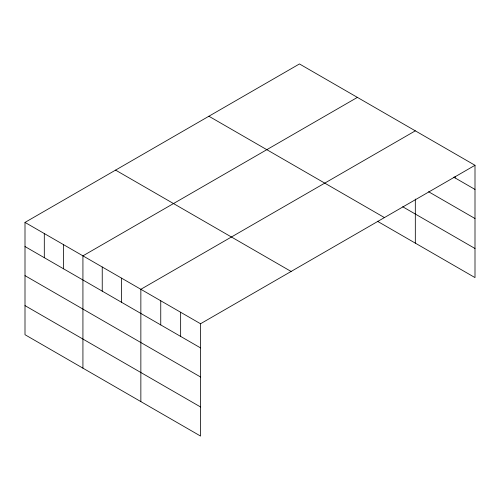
<?xml version="1.0" encoding="UTF-8"?>
<svg xmlns="http://www.w3.org/2000/svg" width="500" height="500" viewBox="0 0 500 500"><rect width="100%" height="100%" fill="white"/><g stroke="black" fill="none" stroke-linecap="round" stroke-linejoin="round"><path stroke-width="0.75" d="M25 222.406L200.538 323.75L200.538 436.056L25 334.712L25 222.406L299.462 63.944L475 165.287L475 277.594L377.369 221.225M357.394 97.387L82.925 255.85L82.925 368.156M415.319 130.831L140.856 289.294L140.856 401.594M200.538 323.75L475 165.287M453.781 177.181L475 189.431M428.581 191.725L475 218.525M402.669 206.737L475 248.5M208.894 116.237L384.425 217.581M115.575 170.113L291.106 271.456M25 246.55L200.538 347.894M25 275.644L200.538 376.987M25 305.619L200.538 406.962M455.106 176.388L455.106 177.95M415.319 199.056L415.319 243.137M180.644 312.262L180.644 336.406M160.75 300.781L160.75 324.925M121.544 278.144L121.544 302.288M102.238 267L102.238 291.144M63.619 244.7L63.619 268.844M44.306 233.556L44.306 257.7"/></g></svg>
